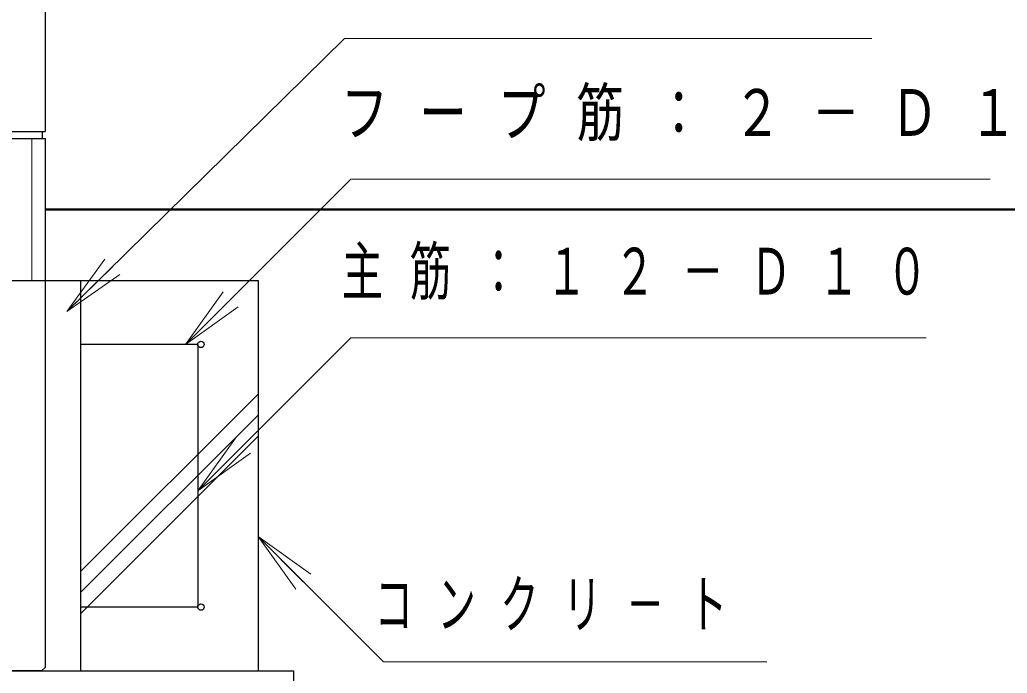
# Model space of a CAD drawing. Units: millimetres on the paper. Extents: x -385 to 1, y 0 to 267.
# Drawn here: x -134.33 to -87.96, y 107.56 to 138.25 of the extents above; entities that cross this region are included whole.
import ezdxf

# ---------------------------------------------------------------- set-up
doc = ezdxf.new("R2010")
doc.units = ezdxf.units.MM
doc.layers.add('LY_1', color=7, linetype='Continuous', lineweight=25)
doc.styles.add('ＭＳ ゴシック', font='')
doc.styles.get('ＭＳ ゴシック').set_extended_font_data('MS Gothic')

msp = doc.modelspace()

# ---------------------------------------------------------------- linework, layer by layer
at = {"layer": 'LY_1', "color": 4}
for p, q in [((-133.138, 205.671), (-133.138, 133.005)), ((-143.138, 133.005), (-133.138, 133.005)), ((-143.138, 132.672), (-133.138, 132.672)), ((-133.281, 133.005), (-133.281, 132.672)), ((-133.138, 132.672), (-133.138, 129.339))]:
    msp.add_line(p, q, dxfattribs=at)
at = {"layer": 'LY_1', "lineweight": 13}
for p, q in [((-133.763, 132.672), (-133.763, 129.339)), ((-133.763, 129.339), (-133.763, 126.005)), ((-132.122, 124.55), (-130.332, 127.008)), ((-132.122, 124.55), (-129.981, 126.652)), ((-129.631, 126.295), (-132.122, 124.55)), ((-126.545, 123.005), (-124.777, 125.48)), ((-126.545, 123.005), (-124.423, 125.127)), ((-124.07, 124.773), (-126.545, 123.005)), ((-131.472, 112.339), (-123.138, 120.672)), ((-131.472, 111.349), (-123.138, 119.682)), ((-131.472, 110.359), (-123.138, 118.693)), ((-125.972, 116.126), (-124.204, 118.601)), ((-125.972, 116.126), (-123.85, 118.247)), ((-123.497, 117.894), (-125.972, 116.126)), ((-123.138, 113.978), (-121.014, 111.859)), ((-123.138, 113.978), (-120.661, 112.213)), ((-121.367, 111.505), (-123.138, 113.978))]:
    msp.add_line(p, q, dxfattribs=at)
at = {"layer": 'LY_1', "lineweight": 50}
msp.add_line((-133.138, 129.339), (-39.805, 129.339), dxfattribs=at)
at = {"layer": 'LY_1'}
for p, q in [((-133.138, 129.339), (-133.138, 107.839)), ((-143.138, 126.005), (-133.138, 126.005)), ((-133.138, 126.005), (-123.138, 126.005)), ((-131.472, 126.005), (-131.472, 107.672)), ((-123.138, 126.005), (-123.138, 107.672)), ((-125.972, 123.005), (-131.472, 123.005)), ((-125.972, 123.005), (-125.972, 110.672)), ((-125.972, 110.672), (-131.472, 110.672)), ((-154.805, 107.672), (-121.472, 107.672)), ((-133.305, 107.672), (-142.972, 107.672)), ((-133.305, 107.672), (-133.138, 107.839)), ((-121.472, 107.672), (-121.472, 101.005))]:
    msp.add_line(p, q, dxfattribs=at)
at = {"layer": 'LY_1', "lineweight": 13}
for points in [[(-132.122, 124.55), (-119.077, 137.362), (-94.309, 137.362)], [(-126.545, 123.005), (-118.783, 130.767), (-88.76, 130.767)], [(-125.972, 116.126), (-118.783, 123.315), (-91.763, 123.315)], [(-123.138, 113.978), (-117.248, 108.102), (-99.248, 108.102)]]:
    msp.add_lwpolyline(points, dxfattribs=at)
at = {"layer": 'LY_1'}
for centre in [(-125.822, 123.005), (-125.822, 110.672)]:
    msp.add_circle(centre, 0.15, dxfattribs=at)

# ---------------------------------------------------------------- texts
at = {"layer": 'LY_1', "char_height": 2.199, "attachment_point": 4, "style": 'ＭＳ ゴシック'}
for s, insert in [('\\T1.64;\\W0.75;フープ筋：２－Ｄ１０', (-119.265, 133.767)), ('\\T1.64;\\W0.65;主筋：１２－Ｄ１０', (-119.217, 126.315)), ('\\T1.64;\\W0.6;コンクリ－ト', (-117.664, 110.752))]:
    msp.add_mtext(s, dxfattribs=dict(at, insert=insert))

doc.saveas('drawing.dxf')
